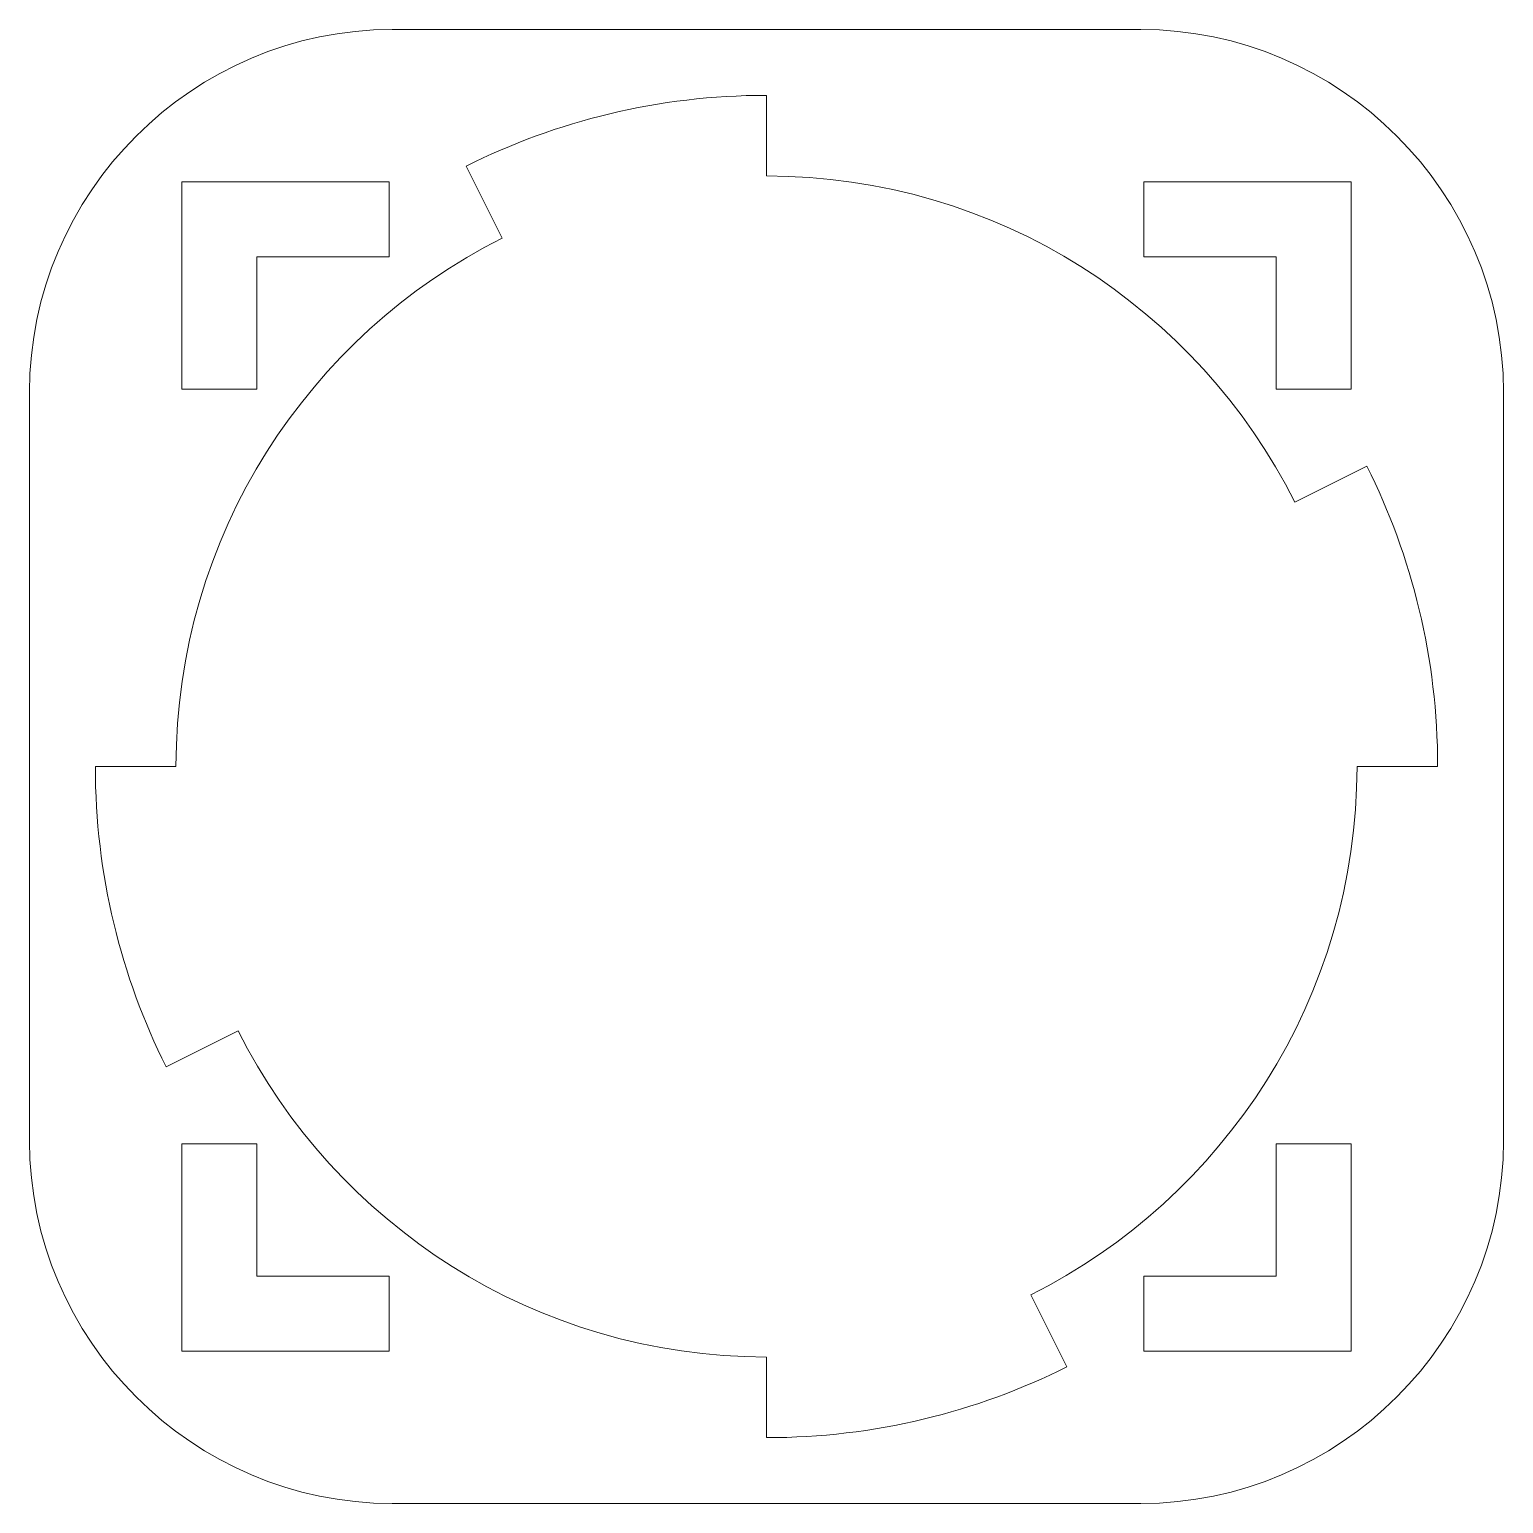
# Model space of a CAD drawing. Header units: millimetres. Extents: x -102 to 244, y -184 to 150.
# Drawn here: x 47.9 to 99.1, y -74 to -22.8 of the extents above; entities that cross this region are included whole.
import ezdxf

# ---------------------------------------------------------------- set-up
doc = ezdxf.new("R2010")
doc.units = ezdxf.units.MM
doc.header["$MEASUREMENT"] = 0
doc.layers.add('Layer 1', color=7, linetype='Continuous')

msp = doc.modelspace()

# ---------------------------------------------------------------- linework, layer by layer
at = {"layer": 'Layer 1', "color": 250, "lineweight": 20}
msp.add_open_spline([(60.4736, -22.8372), (53.5565, -22.8372), (47.8812, -28.5125), (47.8812, -35.4296), (47.8812, -35.4296), (47.8812, -35.4296), (47.8812, -61.4296), (47.8812, -61.4296), (47.8812, -61.4296), (47.8812, -68.3467), (53.5565, -74.022), (60.4736, -74.022), (60.4736, -74.022), (60.4736, -74.022), (86.4736, -74.022), (86.4736, -74.022), (86.4736, -74.022), (93.3907, -74.022), (99.066, -68.3467), (99.066, -61.4296), (99.066, -61.4296), (99.066, -61.4296), (99.066, -35.4296), (99.066, -35.4296), (99.066, -35.4296), (99.066, -28.5125), (93.3907, -22.8372), (86.4736, -22.8372), (86.4736, -22.8372), (86.4736, -22.8372), (60.4736, -22.8372), (60.4736, -22.8372)], degree=3, knots=[0, 0, 0, 0, 0.1111111, 0.1111111, 0.1111111, 0.1111111, 0.2222222, 0.2222222, 0.2222222, 0.2222222, 0.3333333, 0.3333333, 0.3333333, 0.3333333, 0.4444444, 0.4444444, 0.4444444, 0.4444444, 0.5555556, 0.5555556, 0.5555556, 0.5555556, 0.6666667, 0.6666667, 0.6666667, 0.6666667, 0.7777778, 0.7777778, 0.7777778, 0.7777778, 1, 1, 1, 1], dxfattribs=at)
at = {"layer": 'Layer 1', "color": 20, "lineweight": 20}
for points, knots in [([(63.0454, -27.5819), (66.183, -26.0094), (69.725, -25.1243), (73.4736, -25.1243), (73.4736, -25.1243), (73.4736, -25.1243), (73.4736, -27.9243), (73.4736, -27.9243), (73.4736, -27.9243), (81.5001, -27.9243), (88.4496, -32.536), (91.8166, -39.2543), (91.8166, -39.2543), (91.8166, -39.2543), (94.3213, -38.0014), (94.3213, -38.0014), (94.3213, -38.0014), (95.8938, -41.139), (96.7789, -44.681), (96.7789, -48.4296), (96.7789, -48.4296), (96.7789, -48.4296), (93.9789, -48.4296), (93.9789, -48.4296), (93.9789, -48.4296), (93.9789, -56.4561), (89.3672, -63.4056), (82.6489, -66.7726), (82.6489, -66.7726), (82.6489, -66.7726), (83.9018, -69.2773), (83.9018, -69.2773), (83.9018, -69.2773), (80.7642, -70.8498), (77.2221, -71.7349), (73.4736, -71.7349), (73.4736, -71.7349), (73.4736, -71.7349), (73.4736, -68.9349), (73.4736, -68.9349), (73.4736, -68.9349), (65.4471, -68.9349), (58.4976, -64.3232), (55.1306, -57.6049), (55.1306, -57.6049), (55.1306, -57.6049), (52.6259, -58.8578), (52.6259, -58.8578), (52.6259, -58.8578), (51.0534, -55.7202), (50.1683, -52.1781), (50.1683, -48.4296), (50.1683, -48.4296), (50.1683, -48.4296), (52.9683, -48.4296), (52.9683, -48.4296), (52.9683, -48.4296), (52.9683, -40.4031), (57.58, -33.4536), (64.2983, -30.0866), (64.2983, -30.0866), (64.2983, -30.0866), (63.0454, -27.5819), (63.0454, -27.5819)], [0, 0, 0, 0, 0.0588235, 0.0588235, 0.0588235, 0.0588235, 0.1176471, 0.1176471, 0.1176471, 0.1176471, 0.1764706, 0.1764706, 0.1764706, 0.1764706, 0.2352941, 0.2352941, 0.2352941, 0.2352941, 0.2941176, 0.2941176, 0.2941176, 0.2941176, 0.3529412, 0.3529412, 0.3529412, 0.3529412, 0.4117647, 0.4117647, 0.4117647, 0.4117647, 0.4705882, 0.4705882, 0.4705882, 0.4705882, 0.5294118, 0.5294118, 0.5294118, 0.5294118, 0.5882353, 0.5882353, 0.5882353, 0.5882353, 0.6470588, 0.6470588, 0.6470588, 0.6470588, 0.7058824, 0.7058824, 0.7058824, 0.7058824, 0.7647059, 0.7647059, 0.7647059, 0.7647059, 0.8235294, 0.8235294, 0.8235294, 0.8235294, 0.8823529, 0.8823529, 0.8823529, 0.8823529, 1, 1, 1, 1]), ([(53.176, -28.132), (53.176, -28.132), (60.3736, -28.132), (60.3736, -28.132), (60.3736, -28.132), (60.3736, -28.132), (60.3736, -30.732), (60.3736, -30.732), (60.3736, -30.732), (60.3736, -30.732), (55.776, -30.732), (55.776, -30.732), (55.776, -30.732), (55.776, -30.732), (55.776, -35.3296), (55.776, -35.3296), (55.776, -35.3296), (55.776, -35.3296), (53.176, -35.3296), (53.176, -35.3296), (53.176, -35.3296), (53.176, -35.3296), (53.176, -28.132), (53.176, -28.132)], [0, 0, 0, 0, 0.1428571, 0.1428571, 0.1428571, 0.1428571, 0.2857143, 0.2857143, 0.2857143, 0.2857143, 0.4285714, 0.4285714, 0.4285714, 0.4285714, 0.5714286, 0.5714286, 0.5714286, 0.5714286, 0.7142857, 0.7142857, 0.7142857, 0.7142857, 1, 1, 1, 1]), ([(86.5736, -30.732), (86.5736, -30.732), (86.5736, -28.132), (86.5736, -28.132), (86.5736, -28.132), (86.5736, -28.132), (93.7712, -28.132), (93.7712, -28.132), (93.7712, -28.132), (93.7712, -28.132), (93.7712, -35.3296), (93.7712, -35.3296), (93.7712, -35.3296), (93.7712, -35.3296), (91.1712, -35.3296), (91.1712, -35.3296), (91.1712, -35.3296), (91.1712, -35.3296), (91.1712, -30.732), (91.1712, -30.732), (91.1712, -30.732), (91.1712, -30.732), (86.5736, -30.732), (86.5736, -30.732)], [0, 0, 0, 0, 0.1428571, 0.1428571, 0.1428571, 0.1428571, 0.2857143, 0.2857143, 0.2857143, 0.2857143, 0.4285714, 0.4285714, 0.4285714, 0.4285714, 0.5714286, 0.5714286, 0.5714286, 0.5714286, 0.7142857, 0.7142857, 0.7142857, 0.7142857, 1, 1, 1, 1]), ([(55.776, -61.5296), (55.776, -61.5296), (55.776, -66.1272), (55.776, -66.1272), (55.776, -66.1272), (55.776, -66.1272), (60.3736, -66.1272), (60.3736, -66.1272), (60.3736, -66.1272), (60.3736, -66.1272), (60.3736, -68.7272), (60.3736, -68.7272), (60.3736, -68.7272), (60.3736, -68.7272), (53.176, -68.7272), (53.176, -68.7272), (53.176, -68.7272), (53.176, -68.7272), (53.176, -61.5296), (53.176, -61.5296), (53.176, -61.5296), (53.176, -61.5296), (55.776, -61.5296), (55.776, -61.5296)], [0, 0, 0, 0, 0.1428571, 0.1428571, 0.1428571, 0.1428571, 0.2857143, 0.2857143, 0.2857143, 0.2857143, 0.4285714, 0.4285714, 0.4285714, 0.4285714, 0.5714286, 0.5714286, 0.5714286, 0.5714286, 0.7142857, 0.7142857, 0.7142857, 0.7142857, 1, 1, 1, 1]), ([(91.1712, -61.5296), (91.1712, -61.5296), (93.7712, -61.5296), (93.7712, -61.5296), (93.7712, -61.5296), (93.7712, -61.5296), (93.7712, -68.7272), (93.7712, -68.7272), (93.7712, -68.7272), (93.7712, -68.7272), (86.5736, -68.7272), (86.5736, -68.7272), (86.5736, -68.7272), (86.5736, -68.7272), (86.5736, -66.1272), (86.5736, -66.1272), (86.5736, -66.1272), (86.5736, -66.1272), (91.1712, -66.1272), (91.1712, -66.1272), (91.1712, -66.1272), (91.1712, -66.1272), (91.1712, -61.5296), (91.1712, -61.5296)], [0, 0, 0, 0, 0.1428571, 0.1428571, 0.1428571, 0.1428571, 0.2857143, 0.2857143, 0.2857143, 0.2857143, 0.4285714, 0.4285714, 0.4285714, 0.4285714, 0.5714286, 0.5714286, 0.5714286, 0.5714286, 0.7142857, 0.7142857, 0.7142857, 0.7142857, 1, 1, 1, 1])]:
    msp.add_open_spline(points, degree=3, knots=knots, dxfattribs=at)

doc.saveas('drawing.dxf')
